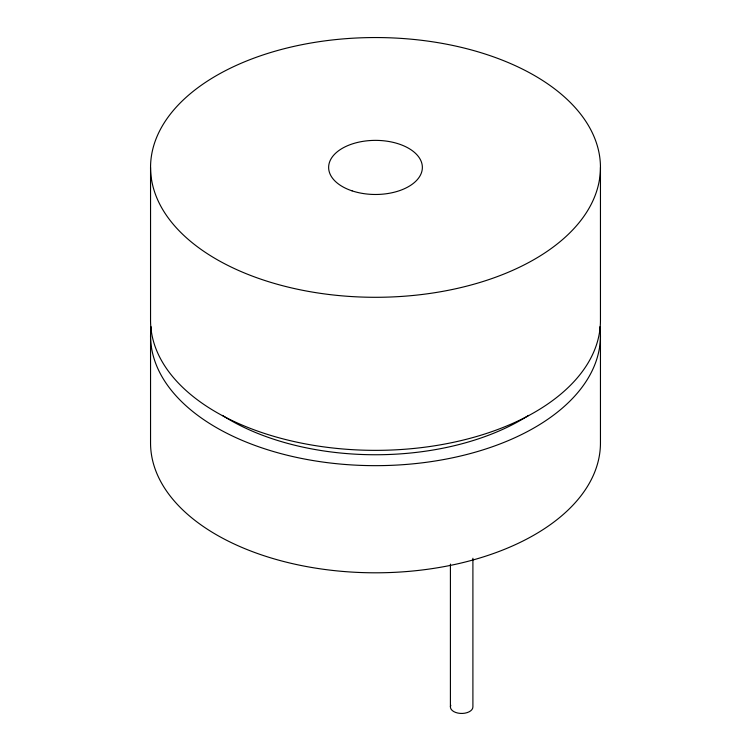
<?xml version="1.0" encoding="UTF-8"?>
<svg xmlns="http://www.w3.org/2000/svg" width="751" height="751" viewBox="0 0 751 751"><rect width="100%" height="100%" fill="white"/><g stroke="black" fill="none" stroke-linecap="round" stroke-linejoin="round"><path stroke-width="1.13" d="M600.453 167.426A224.953 129.876 0 0 1 263.028 279.898A224.953 129.876 0 0 1 263.028 54.945A224.953 129.876 0 0 1 600.453 167.426L600.453 320.48A224.953 129.876 0 0 1 375.5 450.356A224.953 129.876 0 0 1 150.547 320.48L150.547 167.426M600.453 335.791L600.453 442.93A224.953 129.876 0 0 1 375.5 572.806A224.953 129.876 0 0 1 150.547 442.93L150.547 335.791M472.905 558.246L472.905 706.954A11.246 6.496 0 0 1 460.194 713.394A11.246 6.496 0 0 1 450.797 705.273M450.412 564.104L450.412 706.954M599.908 326.76A224.953 129.876 0 0 1 375.5 465.658A224.953 129.876 0 0 1 151.092 326.76M528.582 415.416A206.046 118.958 0 0 1 222.418 415.416M352.069 190.857A46.862 27.055 0 0 0 422.362 167.426A46.862 27.055 0 0 0 352.069 143.995A46.862 27.055 0 0 0 352.069 190.857"/></g></svg>
